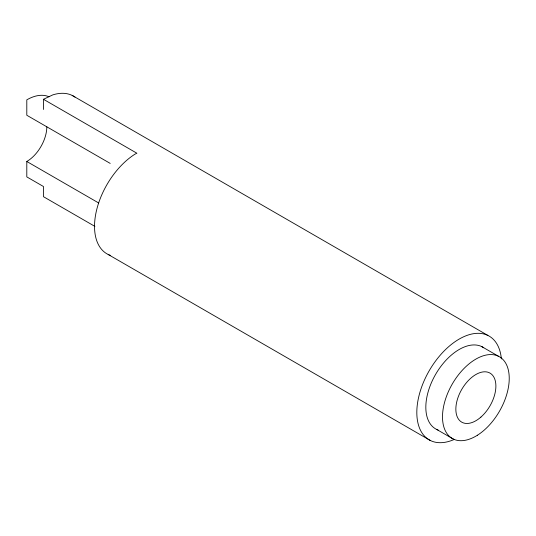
<?xml version="1.0" encoding="UTF-8"?>
<svg xmlns="http://www.w3.org/2000/svg" width="536" height="536" viewBox="0 0 536 536"><rect width="100%" height="100%" fill="white"/><g stroke="black" fill="none" stroke-linecap="round" stroke-linejoin="round"><path stroke-width="0.8" d="M43.483 109.471L43.483 99.294L52.742 94.906A59.925 34.599 -60 0 1 75.007 97.103M72.179 95.428L487.887 335.435M481.683 346.564L498.366 356.199M43.483 99.294L136.901 153.229L135.146 154.06A59.925 34.599 -60 0 0 96.661 209.831A59.925 34.599 -60 0 0 110.295 255.37M110.208 163.406L26.8 115.253L26.8 99.843A47.181 27.242 -60 0 1 48.984 96.781M46.82 126.811A28.308 16.348 -60 0 1 26.8 161.483L98.604 202.936M94.899 226.386L43.483 196.699L43.483 186.521L26.8 176.893L26.8 161.483M436.693 429.443L453.376 439.071M108.205 254.5L430.495 440.572M454.293 439.426A59.925 34.599 -60 0 1 416.861 410.248A59.925 34.599 -60 0 1 458.079 339.737A59.925 34.599 -60 0 1 501.361 358.906M438.16 430.053A47.181 27.242 -60 0 1 434.884 375.649A47.181 27.242 -60 0 1 483.74 347.743M480.933 417.075A28.308 16.348 -60 0 0 490.112 373.17A28.308 16.348 -60 0 0 456.565 402.657A28.308 16.348 -60 0 0 480.933 417.075M477.388 435.245A47.181 27.242 -60 0 0 503.974 360.648A47.181 27.242 -60 0 0 446.247 397.008A47.181 27.242 -60 0 0 477.388 435.245"/></g></svg>
